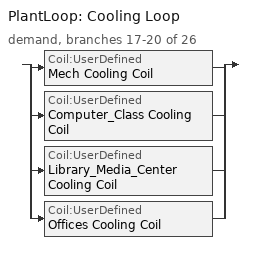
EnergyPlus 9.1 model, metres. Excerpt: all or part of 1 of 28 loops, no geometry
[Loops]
PlantLoop 'Cooling Loop'
 demand, branches 17-20 of 26: split
  | Coil:UserDefined 'Mech Cooling Coil'
  | Coil:UserDefined 'Computer_Class Cooling Coil'
  | Coil:UserDefined 'Library_Media_Center Cooling Coil'
  | Coil:UserDefined 'Offices Cooling Coil'
[Coil:UserDefined] Number of air connections=1; Plant connection is used=Yes
Name | Model setup and sizing program calling manager | Overall model simulation program calling manager
Computer_Class Cooling Coil | Computer_Class Cooling Coil Init Program Manager | Computer_Class Cooling Coil Model Program Manager
Library_Media_Center Cooling Coil | Library_Media_Center Cooling Coil Init Program Manager | Library_Media_Center Cooling Coil Model Program Manager
Mech Cooling Coil | Mech Cooling Coil Init Program Manager | Mech Cooling Coil Model Program Manager
Offices Cooling Coil | Offices Cooling Coil Init Program Manager | Offices Cooling Coil Model Program Manager
[EnergyManagementSystem:Actuator]
Name | Actuated component control type | Actuated component type | Actuated component unique
Computer_Class_CWcoil_Air_MdotOut | Mass Flow Rate | Air Connection 1 | Computer_Class Cooling Coil
Computer_Class_CWcoil_Air_Tout | Outlet Temperature | Air Connection 1 | Computer_Class Cooling Coil
Computer_Class_CWcoil_Air_Wout | Outlet Humidity Ratio | Air Connection 1 | Computer_Class Cooling Coil
Computer_Class_CWcoil_Mdot_Max | Maximum Mass Flow Rate | Plant Connection | Computer_Class Cooling Coil
Computer_Class_CWcoil_Mdot_Min | Minimum Mass Flow Rate | Plant Connection | Computer_Class Cooling Coil
Computer_Class_CWcoil_Water_DesignVdot; Computer_Class_CWcoil_Water_MdotRequest | Design Volume Flow Rate | Plant Connection | Computer_Class Cooling Coil
Computer_Class_CWcoil_Water_Tout | Outlet Temperature | Plant Connection | Computer_Class Cooling Coil
Library_Media_Center_CWcoil_Air_MdotOut | Mass Flow Rate | Air Connection 1 | Library_Media_Center Cooling Coil
Library_Media_Center_CWcoil_Air_Tout | Outlet Temperature | Air Connection 1 | Library_Media_Center Cooling Coil
Library_Media_Center_CWcoil_Air_Wout | Outlet Humidity Ratio | Air Connection 1 | Library_Media_Center Cooling Coil
Library_Media_Center_CWcoil_Mdot_Max | Maximum Mass Flow Rate | Plant Connection | Library_Media_Center Cooling Coil
Library_Media_Center_CWcoil_Mdot_Min | Minimum Mass Flow Rate | Plant Connection | Library_Media_Center Cooling Coil
Library_Media_Center_CWcoil_Water_DesignVdot; Library_Media_Center_CWcoil_Water_MdotRequest | Design Volume Flow Rate | Plant Connection | Library_Media_Center Cooling Coil
Library_Media_Center_CWcoil_Water_Tout | Outlet Temperature | Plant Connection | Library_Media_Center Cooling Coil
Mech_CWcoil_Air_MdotOut | Mass Flow Rate | Air Connection 1 | Mech Cooling Coil
Mech_CWcoil_Air_Tout | Outlet Temperature | Air Connection 1 | Mech Cooling Coil
Mech_CWcoil_Air_Wout | Outlet Humidity Ratio | Air Connection 1 | Mech Cooling Coil
Mech_CWcoil_Mdot_Max | Maximum Mass Flow Rate | Plant Connection | Mech Cooling Coil
Mech_CWcoil_Mdot_Min | Minimum Mass Flow Rate | Plant Connection | Mech Cooling Coil
Mech_CWcoil_Water_DesignVdot; Mech_CWcoil_Water_MdotRequest | Design Volume Flow Rate | Plant Connection | Mech Cooling Coil
Mech_CWcoil_Water_Tout | Outlet Temperature | Plant Connection | Mech Cooling Coil
Offices_CWcoil_Air_MdotOut | Mass Flow Rate | Air Connection 1 | Offices Cooling Coil
Offices_CWcoil_Air_Tout | Outlet Temperature | Air Connection 1 | Offices Cooling Coil
Offices_CWcoil_Air_Wout | Outlet Humidity Ratio | Air Connection 1 | Offices Cooling Coil
Offices_CWcoil_Mdot_Max | Maximum Mass Flow Rate | Plant Connection | Offices Cooling Coil
Offices_CWcoil_Mdot_Min | Minimum Mass Flow Rate | Plant Connection | Offices Cooling Coil
Offices_CWcoil_Water_DesignVdot; Offices_CWcoil_Water_MdotRequest | Design Volume Flow Rate | Plant Connection | Offices Cooling Coil
Offices_CWcoil_Water_Tout | Outlet Temperature | Plant Connection | Offices Cooling Coil
[EnergyManagementSystem:InternalVariable]
Name | Internal data index key | Internal data type
Computer_Class_CWCoil_Air_Tinlet | Computer_Class Cooling Coil | Inlet Temperature for Air Connection 1
Computer_Class_CWCoil_Air_Winlet | Computer_Class Cooling Coil | Inlet Humidity Ratio for Air Connection 1
Computer_Class_CWCoil_Air_cp | Computer_Class Cooling Coil | Inlet Specific Heat for Air Connection 1
Computer_Class_CWCoil_Air_rho | Computer_Class Cooling Coil | Inlet Density for Air Connection 1
Computer_Class_CWCoil_Water_Tinlet | Computer_Class Cooling Coil | Inlet Temperature for Plant Connection
Computer_Class_CWCoil_Water_cp | Computer_Class Cooling Coil | Inlet Specific Heat for Plant Connection
Computer_Class_CWCoil_Water_rho | Computer_Class Cooling Coil | Inlet Density for Plant Connection
Library_Media_Center_CWCoil_Air_Tinlet | Library_Media_Center Cooling Coil | Inlet Temperature for Air Connection 1
Library_Media_Center_CWCoil_Air_Winlet | Library_Media_Center Cooling Coil | Inlet Humidity Ratio for Air Connection 1
Library_Media_Center_CWCoil_Air_cp | Library_Media_Center Cooling Coil | Inlet Specific Heat for Air Connection 1
Library_Media_Center_CWCoil_Air_rho | Library_Media_Center Cooling Coil | Inlet Density for Air Connection 1
Library_Media_Center_CWCoil_Water_Tinlet | Library_Media_Center Cooling Coil | Inlet Temperature for Plant Connection
Library_Media_Center_CWCoil_Water_cp | Library_Media_Center Cooling Coil | Inlet Specific Heat for Plant Connection
Library_Media_Center_CWCoil_Water_rho | Library_Media_Center Cooling Coil | Inlet Density for Plant Connection
Mech_CWCoil_Air_Tinlet | Mech Cooling Coil | Inlet Temperature for Air Connection 1
Mech_CWCoil_Air_Winlet | Mech Cooling Coil | Inlet Humidity Ratio for Air Connection 1
Mech_CWCoil_Air_cp | Mech Cooling Coil | Inlet Specific Heat for Air Connection 1
Mech_CWCoil_Air_rho | Mech Cooling Coil | Inlet Density for Air Connection 1
Mech_CWCoil_Water_Tinlet | Mech Cooling Coil | Inlet Temperature for Plant Connection
Mech_CWCoil_Water_cp | Mech Cooling Coil | Inlet Specific Heat for Plant Connection
Mech_CWCoil_Water_rho | Mech Cooling Coil | Inlet Density for Plant Connection
Offices_CWCoil_Air_Tinlet | Offices Cooling Coil | Inlet Temperature for Air Connection 1
Offices_CWCoil_Air_Winlet | Offices Cooling Coil | Inlet Humidity Ratio for Air Connection 1
Offices_CWCoil_Air_cp | Offices Cooling Coil | Inlet Specific Heat for Air Connection 1
Offices_CWCoil_Air_rho | Offices Cooling Coil | Inlet Density for Air Connection 1
Offices_CWCoil_Water_Tinlet | Offices Cooling Coil | Inlet Temperature for Plant Connection
Offices_CWCoil_Water_cp | Offices Cooling Coil | Inlet Specific Heat for Plant Connection
Offices_CWCoil_Water_rho | Offices Cooling Coil | Inlet Density for Plant Connection
[EnergyManagementSystem:MeteredOutputVariable] End use category=CoolingCoils; Group type=System; Resource type=EnergyTransfer; Units=J; Update frequency=SystemTimestep
Name | Ems program or subroutine | Ems variable
Computer_Class_C_Coil tot cool Energy | Computer_Class_CWCoil_ModelOuput | Computer_Class_CWcoil_tot_cool_Energy
Library_Media_Center_C_Coil tot cool Energy | Library_Media_Center_CWCoil_ModelOuput | Library_Media_Center_CWcoil_tot_cool_Energy
Mech_C_Coil tot cool Energy | Mech_CWCoil_ModelOuput | Mech_CWcoil_tot_cool_Energy
Offices_C_Coil tot cool Energy | Offices_CWCoil_ModelOuput | Offices_CWcoil_tot_cool_Energy
[EnergyManagementSystem:OutputVariable] Type of data in variable=Averaged; Units=W; Update frequency=SystemTimestep
Name | Ems program or subroutine | Ems variable
Computer_Class CW Coil Total Cooling Rate | Computer_Class_CWCoil_ModelOuput | Computer_Class_CWcoil_tot_cool_Power
Library_Media_Center CW Coil Total Cooling Rate | Library_Media_Center_CWCoil_ModelOuput | Library_Media_Center_CWcoil_tot_cool_Power
Mech CW Coil Total Cooling Rate | Mech_CWCoil_ModelOuput | Mech_CWcoil_tot_cool_Power
Offices CW Coil Total Cooling Rate | Offices_CWCoil_ModelOuput | Offices_CWcoil_tot_cool_Power
[EnergyManagementSystem:Program]
Computer_Class_CWCoil_ModelInput: Set Computer_Class_CWCoil_Air_Mdot = 0.75*Computer_Class_CWCoil_Air_rho*On_Off; Set Computer_Class_CWcoil_Water_Mdot     =  CoolingCoil_mcComputerClass; Set Computer_Class_CWcoil_Coil_Eff       = 0.7
Computer_Class_CWCoil_ModelOuput: Set Computer_Class_CWcoil_Water_MdotRequest = Computer_Class_CWcoil_Water_Mdot; Set Computer_Class_CWcoil_Air_Tout          = Computer_Class_CWcoil_Air_Toutlet; Set Computer_Class_CWcoil_Air_Wout          = Computer_Class_CWcoil_Air_Woutlet; Set Computer_Class_CWcoil_tot_cool_Power    = Computer_Class_CWcoil_Tot_Cool_Power; Set Computer_Class_CWcoil_tot_cool_Energy   = Computer_Class_CWcoil_Tot_Cool_Power * SystemTimestep * 3600; Set Computer_Class_CWcoil_Air_MdotOut       = Computer_Class_CWcoil_Air_Mdot; Set Computer_Class_CWcoil_Water_Tout        = Computer_Class_CWcoil_Water_Toutlet
Computer_Class_CW_Coil_Sim_Model: IF Computer_Class_CWCoil_Air_Mdot == 0.0; SET Computer_Class_CWcoil_Air_Toutlet = Computer_Class_CWCoil_Air_Tinlet; SET Computer_Class_CWcoil_Air_Woutlet = Computer_Class_CWcoil_Air_Winlet; Set Computer_Class_CWcoil_Air_MdotOut = Computer_Class_CWcoil_Air_Mdot; Set Computer_Class_CWcoil_tot_cool_Power = 0.0; Set Computer_Class_CWcoil_Water_Toutlet = Computer_Class_CWcoil_Water_Tinlet; RETURN; ENDIF; If Computer_Class_CWcoil_Water_Mdot <= 0.0; SET Computer_Class_CWcoil_Air_Toutlet = Computer_Class_CWCoil_Air_Tinlet; SET Computer_Class_CWcoil_Air_Woutlet = Computer_Class_CWcoil_Air_Winlet; Set Computer_Class_CWcoil_Air_MdotOut = Computer_Class_CWcoil_Air_Mdot; Set Computer_Class_CWcoil_tot_cool_Power = 0.0; Set Computer_Class_CWcoil_Water_Toutlet = Computer_Class_CWCoil_Acd * Computer_Class_CWCoil_Water_Tout_internal + Computer_Class_CWCoil_Bcd* ((Computer_Class_CWCoil_UA/Computer_Class_CWCoil_Water_cp) * Computer_Class_CWCoil_Air_Toutlet); RETURN; ENDIF; Set AirIn_Enth     = @HFnTdbW Computer_Class_CWcoil_Air_Tinlet Computer_Class_CWcoil_Air_Winlet; Set Air_Wout_Limit = @WFnTdbRhPb Computer_Class_CWcoil_Water_Tinlet 1 OA_Press; Set AirOut_Enth_Limit = @HFnTdbW Computer_Class_CWcoil_Water_Tinlet Air_Wout_Limit; Set MaxQdot      = Computer_Class_CWcoil_Coil_Eff * Computer_Class_CWcoil_Air_Mdot * (AirIn_Enth - AirOut_Enth_Limit); Set AirIn_dewpoint = @TdpFnWpb Computer_Class_CWcoil_Air_Winlet OA_Press; IF  AirIn_dewpoint < Computer_Class_CWcoil_Air_Tsp; Set Computer_Class_CWcoil_Air_Woutlet = Computer_Class_CWcoil_Air_Winlet; Set Air_HoutSP = @HFnTdbW Computer_Class_CWcoil_Air_Tsp Computer_Class_CWcoil_Air_Woutlet; Set Qdot_SP    = Computer_Class_CWcoil_Air_Mdot * (AirIn_Enth - Air_HoutSP); IF Qdot_SP > MaxQdot; Set Air_Hout = AirIn_Enth - (MaxQdot/Computer_Class_CWcoil_Air_Mdot); ELSE; Set Air_Hout = Air_HoutSP; ENDIF; ELSEIF AirIn_dewpoint > Computer_Class_CWcoil_Air_Tsp; Set Air_WoutSP = @WFnTdbRhPb Computer_Class_CWcoil_Air_Tsp 1 OA_Press; Set Air_HoutSP = @HFnTdbW Computer_Class_CWcoil_Air_Tsp Air_WoutSP; Set Qdot_SP    = Computer_Class_CWcoil_Air_Mdot * (AirIn_Enth - Air_HoutSP); IF Qdot_SP > MaxQdot; set Air_Hout = AirIn_Enth - (MaxQdot/Computer_Class_CWCoil_Air_Mdot); set Air_Tsat = @TsatFnHPb Air_Hout OA_Press; SEt Computer_Class_CWcoil_Air_Woutlet = @WFnTdbRhPb Air_Tsat 1 OA_Press; ELSE; set Air_Hout = Air_HoutSP; SEt Computer_Class_CWcoil_Air_Woutlet = Air_WoutSP; ENDIF; ENDIF; Set temp = Computer_Class_CWCoil_Air_Toutlet; Set Computer_Class_CWCoil_Air_Toutlet =  Computer_Class_CWCoil_Asad  * temp + Computer_Class_CWCoil_Bsad * ( Computer_Class_CWCoil_Water_Toutlet + Computer_Class_CWCoil_InletCoeff*Computer_Class_CWCoil_Air_Tinlet); IF  (Computer_Class_CWCoil_Water_Mdot < Computer_Class_CWCoil_Water_Mdot_Max); Set Computer_Class_CWCoil_Water_Toutlet = Computer_Class_CWCoil_Acd * Computer_Class_CWCoil_Water_Tout_internal + Computer_Class_CWCoil_Bcd* (Computer_Class_CWCoil_Water_Mdot*(Computer_Class_CWCoil_Water_Tinlet - Computer_Class_CWCoil_Water_Tout_internal) + (Computer_Class_CWCoil_UA/Computer_Class_CWCoil_Water_cp) * temp ); ELSE; Set Computer_Class_CWCoil_Water_Toutlet = Computer_Class_CWCoil_Acd  * Computer_Class_CWCoil_Water_Tout_internal + Computer_Class_CWCoil_Bcd* (Computer_Class_CWCoil_Water_Mdot_Max*(Computer_Class_CWCoil_Water_Tinlet - Computer_Class_CWCoil_Water_Tout_internal) + (Computer_Class_CWCoil_UA/Computer_Class_CWCoil_Water_cp) * temp ); ENDIF; Set ActualQdot  = Computer_Class_CWCoil_Air_Mdot * (AirIn_Enth   - Air_Hout); Set Computer_Class_CWCoil_tot_heat_Power = ActualQdot
Computer_Class_C_InitSimpleCoilModel: Set Computer_Class_CWLoopExitTemp = 7.0; Set Computer_Class_CWLoopDeltaTemp = 4.0; Set Computer_Class_CWCoil_WATER_Mdot_Min = 0.0; Set Computer_Class_CWCoil_WATER_Mdot_Max = 2; Set Ts = 60; Set Computer_Class_CWCoil_U = 500; Set Computer_Class_CWCoil_A = 5; Set Computer_Class_CWCoil_UA = Computer_Class_CWCoil_U*Computer_Class_CWCoil_A; Set C_coil_air = 20000; Set C_coil_water = 400000; Set Asa = -1*(Computer_Class_CWCoil_UA + 0.75*Computer_Class_CWCoil_Air_rho*Computer_Class_CWCoil_Air_cp)/(C_coil_air); Set Bsa = (Computer_Class_CWCoil_UA)/(C_coil_air); Set Computer_Class_CWCoil_Asad = @Exp (Asa * Ts ); Set Computer_Class_CWCoil_Bsad =  ((Computer_Class_CWCoil_Asad -1) * Bsa)/Asa; Set Ac = -1*(Computer_Class_CWCoil_UA)/(C_coil_water); Set Bc = (Computer_Class_CWCoil_Water_cp)/(C_coil_water); Set Computer_Class_CWCoil_Acd = @Exp (Ac * Ts ); Set Computer_Class_CWCoil_Bcd = ((Computer_Class_CWCoil_Acd -1) * Bc)/Ac; SET Computer_Class_CWCoil_TOT_COOL_POWER    = 0; Set Computer_Class_CWCoil_InletCoeff  = (0.75*Computer_Class_CWCoil_Air_rho*Computer_Class_CWCoil_Air_cp/Computer_Class_CWCoil_UA)
Library_Media_Center_CWCoil_ModelInput: Set Library_Media_Center_CWCoil_Air_Mdot = 5*Library_Media_Center_CWCoil_Air_rho*On_Off; Set Library_Media_Center_CWcoil_Water_Mdot     =  CoolingCoil_mcLibrary; Set Library_Media_Center_CWcoil_Coil_Eff       = 0.7
Library_Media_Center_CWCoil_ModelOuput: Set Library_Media_Center_CWcoil_Water_MdotRequest = Library_Media_Center_CWcoil_Water_Mdot; Set Library_Media_Center_CWcoil_Air_Tout          = Library_Media_Center_CWcoil_Air_Toutlet; Set Library_Media_Center_CWcoil_Air_Wout          = Library_Media_Center_CWcoil_Air_Woutlet; Set Library_Media_Center_CWcoil_tot_cool_Power    = Library_Media_Center_CWcoil_Tot_Cool_Power; Set Library_Media_Center_CWcoil_tot_cool_Energy   = Library_Media_Center_CWcoil_Tot_Cool_Power * SystemTimestep * 3600; Set Library_Media_Center_CWcoil_Air_MdotOut       = Library_Media_Center_CWcoil_Air_Mdot; Set Library_Media_Center_CWcoil_Water_Tout        = Library_Media_Center_CWcoil_Water_Toutlet
Library_Media_Center_CW_Coil_Sim_Model: IF Library_Media_Center_CWCoil_Air_Mdot == 0.0; SET Library_Media_Center_CWcoil_Air_Toutlet = Library_Media_Center_CWCoil_Air_Tinlet; SET Library_Media_Center_CWcoil_Air_Woutlet = Library_Media_Center_CWcoil_Air_Winlet; Set Library_Media_Center_CWcoil_Air_MdotOut = Library_Media_Center_CWcoil_Air_Mdot; Set Library_Media_Center_CWcoil_tot_cool_Power = 0.0; Set Library_Media_Center_CWcoil_Water_Toutlet = Library_Media_Center_CWcoil_Water_Tinlet; RETURN; ENDIF; If Library_Media_Center_CWcoil_Water_Mdot <= 0.0; SET Library_Media_Center_CWcoil_Air_Toutlet = Library_Media_Center_CWCoil_Air_Tinlet; SET Library_Media_Center_CWcoil_Air_Woutlet = Library_Media_Center_CWcoil_Air_Winlet; Set Library_Media_Center_CWcoil_Air_MdotOut = Library_Media_Center_CWcoil_Air_Mdot; Set Library_Media_Center_CWcoil_tot_cool_Power = 0.0; Set Library_Media_Center_CWcoil_Water_Toutlet = Library_Media_Center_CWCoil_Acd * Library_Media_Center_CWCoil_Water_Tout_internal + Library_Media_Center_CWCoil_Bcd* ((Library_Media_Center_CWCoil_UA/Library_Media_Center_CWCoil_Water_cp) * Library_Media_Center_CWCoil_Air_Toutlet); RETURN; ENDIF; Set AirIn_Enth     = @HFnTdbW Library_Media_Center_CWcoil_Air_Tinlet Library_Media_Center_CWcoil_Air_Winlet; Set Air_Wout_Limit = @WFnTdbRhPb Library_Media_Center_CWcoil_Water_Tinlet 1 OA_Press; Set AirOut_Enth_Limit = @HFnTdbW Library_Media_Center_CWcoil_Water_Tinlet Air_Wout_Limit; Set MaxQdot      = Library_Media_Center_CWcoil_Coil_Eff * Library_Media_Center_CWcoil_Air_Mdot * (AirIn_Enth - AirOut_Enth_Limit); Set AirIn_dewpoint = @TdpFnWpb Library_Media_Center_CWcoil_Air_Winlet OA_Press; IF  AirIn_dewpoint < Library_Media_Center_CWcoil_Air_Tsp; Set Library_Media_Center_CWcoil_Air_Woutlet = Library_Media_Center_CWcoil_Air_Winlet; Set Air_HoutSP = @HFnTdbW Library_Media_Center_CWcoil_Air_Tsp Library_Media_Center_CWcoil_Air_Woutlet; Set Qdot_SP    = Library_Media_Center_CWcoil_Air_Mdot * (AirIn_Enth - Air_HoutSP); IF Qdot_SP > MaxQdot; Set Air_Hout = AirIn_Enth - (MaxQdot/Library_Media_Center_CWcoil_Air_Mdot); ELSE; Set Air_Hout = Air_HoutSP; ENDIF; ELSEIF AirIn_dewpoint > Library_Media_Center_CWcoil_Air_Tsp; Set Air_WoutSP = @WFnTdbRhPb Library_Media_Center_CWcoil_Air_Tsp 1 OA_Press; Set Air_HoutSP = @HFnTdbW Library_Media_Center_CWcoil_Air_Tsp Air_WoutSP; Set Qdot_SP    = Library_Media_Center_CWcoil_Air_Mdot * (AirIn_Enth - Air_HoutSP); IF Qdot_SP > MaxQdot; set Air_Hout = AirIn_Enth - (MaxQdot/Library_Media_Center_CWCoil_Air_Mdot); set Air_Tsat = @TsatFnHPb Air_Hout OA_Press; SEt Library_Media_Center_CWcoil_Air_Woutlet = @WFnTdbRhPb Air_Tsat 1 OA_Press; ELSE; set Air_Hout = Air_HoutSP; SEt Library_Media_Center_CWcoil_Air_Woutlet = Air_WoutSP; ENDIF; ENDIF; Set temp = Library_Media_Center_CWCoil_Air_Toutlet; Set Library_Media_Center_CWCoil_Air_Toutlet =  Library_Media_Center_CWCoil_Asad  * temp + Library_Media_Center_CWCoil_Bsad * ( Library_Media_Center_CWCoil_Water_Toutlet + Library_Media_Center_CWCoil_InletCoeff*Library_Media_Center_CWCoil_Air_Tinlet); IF  (Library_Media_Center_CWCoil_Water_Mdot < Library_Media_Center_CWCoil_Water_Mdot_Max); Set Library_Media_Center_CWCoil_Water_Toutlet = Library_Media_Center_CWCoil_Acd * Library_Media_Center_CWCoil_Water_Tout_internal + Library_Media_Center_CWCoil_Bcd* (Library_Media_Center_CWCoil_Water_Mdot*(Library_Media_Center_CWCoil_Water_Tinlet - Library_Media_Center_CWCoil_Water_Tout_internal) + (Library_Media_Center_CWCoil_UA/Library_Media_Center_CWCoil_Water_cp) * temp ); ELSE; Set Library_Media_Center_CWCoil_Water_Toutlet = Library_Media_Center_CWCoil_Acd  * Library_Media_Center_CWCoil_Water_Tout_internal + Library_Media_Center_CWCoil_Bcd* (Library_Media_Center_CWCoil_Water_Mdot_Max*(Library_Media_Center_CWCoil_Water_Tinlet - Library_Media_Center_CWCoil_Water_Tout_internal) + (Library_Media_Center_CWCoil_UA/Library_Media_Center_CWCoil_Water_cp) * temp ); ENDIF; Set ActualQdot  = Library_Media_Center_CWCoil_Air_Mdot * (AirIn_Enth   - Air_Hout); Set Library_Media_Center_CWCoil_tot_heat_Power = ActualQdot
Library_Media_Center_C_InitSimpleCoilModel: Set Library_Media_Center_CWLoopExitTemp = 7.0; Set Library_Media_Center_CWLoopDeltaTemp = 4.0; Set Library_Media_Center_CWCoil_WATER_Mdot_Min = 0.0; Set Library_Media_Center_CWCoil_WATER_Mdot_Max = 2; Set Ts = 60; Set Library_Media_Center_CWCoil_U = 500; Set Library_Media_Center_CWCoil_A = 5; Set Library_Media_Center_CWCoil_UA = Library_Media_Center_CWCoil_U*Library_Media_Center_CWCoil_A; Set C_coil_air = 20000; Set C_coil_water = 400000; Set Asa = -1*(Library_Media_Center_CWCoil_UA + 5*Library_Media_Center_CWCoil_Air_rho*Library_Media_Center_CWCoil_Air_cp)/(C_coil_air); Set Bsa = (Library_Media_Center_CWCoil_UA)/(C_coil_air); Set Library_Media_Center_CWCoil_Asad = @Exp (Asa * Ts ); Set Library_Media_Center_CWCoil_Bsad =  ((Library_Media_Center_CWCoil_Asad -1) * Bsa)/Asa; Set Ac = -1*(Library_Media_Center_CWCoil_UA)/(C_coil_water); Set Bc = (Library_Media_Center_CWCoil_Water_cp)/(C_coil_water); Set Library_Media_Center_CWCoil_Acd = @Exp (Ac * Ts ); Set Library_Media_Center_CWCoil_Bcd = ((Library_Media_Center_CWCoil_Acd -1) * Bc)/Ac; SET Library_Media_Center_CWCoil_TOT_COOL_POWER    = 0; Set Library_Media_Center_CWCoil_InletCoeff  = (5*Library_Media_Center_CWCoil_Air_cp/Library_Media_Center_CWCoil_UA)
Mech_CWCoil_ModelInput: Set Mech_CWCoil_Air_Mdot = 1.5*Mech_CWCoil_Air_rho*On_Off; Set Mech_CWcoil_Water_Mdot     =  CoolingCoil_mcMech; Set Mech_CWcoil_Coil_Eff       = 0.7
Mech_CWCoil_ModelOuput: Set Mech_CWcoil_Water_MdotRequest = Mech_CWcoil_Water_Mdot; Set Mech_CWcoil_Air_Tout          = Mech_CWcoil_Air_Toutlet; Set Mech_CWcoil_Air_Wout          = Mech_CWcoil_Air_Woutlet; Set Mech_CWcoil_tot_cool_Power    = Mech_CWcoil_Tot_Cool_Power; Set Mech_CWcoil_tot_cool_Energy   = Mech_CWcoil_Tot_Cool_Power * SystemTimestep * 3600; Set Mech_CWcoil_Air_MdotOut       = Mech_CWcoil_Air_Mdot; Set Mech_CWcoil_Water_Tout        = Mech_CWcoil_Water_Toutlet
Mech_CW_Coil_Sim_Model: IF Mech_CWCoil_Air_Mdot == 0.0; SET Mech_CWcoil_Air_Toutlet = Mech_CWCoil_Air_Tinlet; SET Mech_CWcoil_Air_Woutlet = Mech_CWcoil_Air_Winlet; Set Mech_CWcoil_Air_MdotOut = Mech_CWcoil_Air_Mdot; Set Mech_CWcoil_tot_cool_Power = 0.0; Set Mech_CWcoil_Water_Toutlet = Mech_CWcoil_Water_Tinlet; RETURN; ENDIF; If Mech_CWcoil_Water_Mdot <= 0.0; SET Mech_CWcoil_Air_Toutlet = Mech_CWCoil_Air_Tinlet; SET Mech_CWcoil_Air_Woutlet = Mech_CWcoil_Air_Winlet; Set Mech_CWcoil_Air_MdotOut = Mech_CWcoil_Air_Mdot; Set Mech_CWcoil_tot_cool_Power = 0.0; Set Mech_CWcoil_Water_Toutlet = Mech_CWCoil_Acd * Mech_CWCoil_Water_Tout_internal + Mech_CWCoil_Bcd* ((Mech_CWCoil_UA/Mech_CWCoil_Water_cp) * Mech_CWCoil_Air_Toutlet); RETURN; ENDIF; Set AirIn_Enth     = @HFnTdbW Mech_CWcoil_Air_Tinlet Mech_CWcoil_Air_Winlet; Set Air_Wout_Limit = @WFnTdbRhPb Mech_CWcoil_Water_Tinlet 1 OA_Press; Set AirOut_Enth_Limit = @HFnTdbW Mech_CWcoil_Water_Tinlet Air_Wout_Limit; Set MaxQdot      = Mech_CWcoil_Coil_Eff * Mech_CWcoil_Air_Mdot * (AirIn_Enth - AirOut_Enth_Limit); Set AirIn_dewpoint = @TdpFnWpb Mech_CWcoil_Air_Winlet OA_Press; IF  AirIn_dewpoint < Mech_CWcoil_Air_Tsp; Set Mech_CWcoil_Air_Woutlet = Mech_CWcoil_Air_Winlet; Set Air_HoutSP = @HFnTdbW Mech_CWcoil_Air_Tsp Mech_CWcoil_Air_Woutlet; Set Qdot_SP    = Mech_CWcoil_Air_Mdot * (AirIn_Enth - Air_HoutSP); IF Qdot_SP > MaxQdot; Set Air_Hout = AirIn_Enth - (MaxQdot/Mech_CWcoil_Air_Mdot); ELSE; Set Air_Hout = Air_HoutSP; ENDIF; ELSEIF AirIn_dewpoint > Mech_CWcoil_Air_Tsp; Set Air_WoutSP = @WFnTdbRhPb Mech_CWcoil_Air_Tsp 1 OA_Press; Set Air_HoutSP = @HFnTdbW Mech_CWcoil_Air_Tsp Air_WoutSP; Set Qdot_SP    = Mech_CWcoil_Air_Mdot * (AirIn_Enth - Air_HoutSP); IF Qdot_SP > MaxQdot; set Air_Hout = AirIn_Enth - (MaxQdot/Mech_CWCoil_Air_Mdot); set Air_Tsat = @TsatFnHPb Air_Hout OA_Press; SEt Mech_CWcoil_Air_Woutlet = @WFnTdbRhPb Air_Tsat 1 OA_Press; ELSE; set Air_Hout = Air_HoutSP; SEt Mech_CWcoil_Air_Woutlet = Air_WoutSP; ENDIF; ENDIF; Set temp = Mech_CWCoil_Air_Toutlet; Set Mech_CWCoil_Air_Toutlet =  Mech_CWCoil_Asad  * temp + Mech_CWCoil_Bsad * ( Mech_CWCoil_Water_Toutlet + Mech_CWCoil_InletCoeff*Mech_CWCoil_Air_Tinlet); IF  (Mech_CWCoil_Water_Mdot < Mech_CWCoil_Water_Mdot_Max); Set Mech_CWCoil_Water_Toutlet = Mech_CWCoil_Acd * Mech_CWCoil_Water_Tout_internal + Mech_CWCoil_Bcd* (Mech_CWCoil_Water_Mdot*(Mech_CWCoil_Water_Tinlet - Mech_CWCoil_Water_Tout_internal) + (Mech_CWCoil_UA/Mech_CWCoil_Water_cp) * temp ); ELSE; Set Mech_CWCoil_Water_Toutlet = Mech_CWCoil_Acd  * Mech_CWCoil_Water_Tout_internal + Mech_CWCoil_Bcd* (Mech_CWCoil_Water_Mdot_Max*(Mech_CWCoil_Water_Tinlet - Mech_CWCoil_Water_Tout_internal) + (Mech_CWCoil_UA/Mech_CWCoil_Water_cp) * temp ); ENDIF; Set ActualQdot  = Mech_CWCoil_Air_Mdot * (AirIn_Enth   - Air_Hout); Set Mech_CWCoil_tot_heat_Power = ActualQdot
Mech_C_InitSimpleCoilModel: Set Mech_CWLoopExitTemp = 7.0; Set Mech_CWLoopDeltaTemp = 4.0; Set Mech_CWCoil_WATER_Mdot_Min = 0.0; Set Mech_CWCoil_WATER_Mdot_Max = 2; Set Ts = 60; Set Mech_CWCoil_U = 500; Set Mech_CWCoil_A = 4; Set Mech_CWCoil_UA = Mech_CWCoil_U*Mech_CWCoil_A; Set C_coil_air = 20000; Set C_coil_water = 400000; Set Asa = -1*(Mech_CWCoil_UA + 1.5*Mech_CWCoil_Air_rho*Mech_CWCoil_Air_cp)/(C_coil_air); Set Bsa = (Mech_CWCoil_UA)/(C_coil_air); Set Mech_CWCoil_Asad = @Exp (Asa * Ts ); Set Mech_CWCoil_Bsad =  ((Mech_CWCoil_Asad -1) * Bsa)/Asa; Set Ac = -1*(Mech_CWCoil_UA)/(C_coil_water); Set Bc = (Mech_CWCoil_Water_cp)/(C_coil_water); Set Mech_CWCoil_Acd = @Exp (Ac * Ts ); Set Mech_CWCoil_Bcd = ((Mech_CWCoil_Acd -1) * Bc)/Ac; SET Mech_CWCoil_TOT_COOL_POWER    = 0; Set Mech_CWCoil_InletCoeff  = (1.5*Mech_CWCoil_Air_cp/Mech_CWCoil_UA)
Offices_CWCoil_ModelInput: Set Offices_CWCoil_Air_Mdot = 2.5*Offices_CWCoil_Air_rho*On_Off; Set Offices_CWcoil_Water_Mdot     =  CoolingCoil_mcOffices; Set Offices_CWcoil_Coil_Eff       = 0.7
Offices_CWCoil_ModelOuput: Set Offices_CWcoil_Water_MdotRequest = Offices_CWcoil_Water_Mdot; Set Offices_CWcoil_Air_Tout          = Offices_CWcoil_Air_Toutlet; Set Offices_CWcoil_Air_Wout          = Offices_CWcoil_Air_Woutlet; Set Offices_CWcoil_tot_cool_Power    = Offices_CWcoil_Tot_Cool_Power; Set Offices_CWcoil_tot_cool_Energy   = Offices_CWcoil_Tot_Cool_Power * SystemTimestep * 3600; Set Offices_CWcoil_Air_MdotOut       = Offices_CWcoil_Air_Mdot; Set Offices_CWcoil_Water_Tout        = Offices_CWcoil_Water_Toutlet
Offices_CW_Coil_Sim_Model: IF Offices_CWCoil_Air_Mdot == 0.0; SET Offices_CWcoil_Air_Toutlet = Offices_CWCoil_Air_Tinlet; SET Offices_CWcoil_Air_Woutlet = Offices_CWcoil_Air_Winlet; Set Offices_CWcoil_Air_MdotOut = Offices_CWcoil_Air_Mdot; Set Offices_CWcoil_tot_cool_Power = 0.0; Set Offices_CWcoil_Water_Toutlet = Offices_CWcoil_Water_Tinlet; RETURN; ENDIF; If Offices_CWcoil_Water_Mdot <= 0.0; SET Offices_CWcoil_Air_Toutlet = Offices_CWCoil_Air_Tinlet; SET Offices_CWcoil_Air_Woutlet = Offices_CWcoil_Air_Winlet; Set Offices_CWcoil_Air_MdotOut = Offices_CWcoil_Air_Mdot; Set Offices_CWcoil_tot_cool_Power = 0.0; Set Offices_CWcoil_Water_Toutlet = Offices_CWCoil_Acd * Offices_CWCoil_Water_Tout_internal + Offices_CWCoil_Bcd* ((Offices_CWCoil_UA/Offices_CWCoil_Water_cp) * Offices_CWCoil_Air_Toutlet); RETURN; ENDIF; Set AirIn_Enth     = @HFnTdbW Offices_CWcoil_Air_Tinlet Offices_CWcoil_Air_Winlet; Set Air_Wout_Limit = @WFnTdbRhPb Offices_CWcoil_Water_Tinlet 1 OA_Press; Set AirOut_Enth_Limit = @HFnTdbW Offices_CWcoil_Water_Tinlet Air_Wout_Limit; Set MaxQdot      = Offices_CWcoil_Coil_Eff * Offices_CWcoil_Air_Mdot * (AirIn_Enth - AirOut_Enth_Limit); Set AirIn_dewpoint = @TdpFnWpb Offices_CWcoil_Air_Winlet OA_Press; IF  AirIn_dewpoint < Offices_CWcoil_Air_Tsp; Set Offices_CWcoil_Air_Woutlet = Offices_CWcoil_Air_Winlet; Set Air_HoutSP = @HFnTdbW Offices_CWcoil_Air_Tsp Offices_CWcoil_Air_Woutlet; Set Qdot_SP    = Offices_CWcoil_Air_Mdot * (AirIn_Enth - Air_HoutSP); IF Qdot_SP > MaxQdot; Set Air_Hout = AirIn_Enth - (MaxQdot/Offices_CWcoil_Air_Mdot); ELSE; Set Air_Hout = Air_HoutSP; ENDIF; ELSEIF AirIn_dewpoint > Offices_CWcoil_Air_Tsp; Set Air_WoutSP = @WFnTdbRhPb Offices_CWcoil_Air_Tsp 1 OA_Press; Set Air_HoutSP = @HFnTdbW Offices_CWcoil_Air_Tsp Air_WoutSP; Set Qdot_SP    = Offices_CWcoil_Air_Mdot * (AirIn_Enth - Air_HoutSP); IF Qdot_SP > MaxQdot; set Air_Hout = AirIn_Enth - (MaxQdot/Offices_CWCoil_Air_Mdot); set Air_Tsat = @TsatFnHPb Air_Hout OA_Press; SEt Offices_CWcoil_Air_Woutlet = @WFnTdbRhPb Air_Tsat 1 OA_Press; ELSE; set Air_Hout = Air_HoutSP; SEt Offices_CWcoil_Air_Woutlet = Air_WoutSP; ENDIF; ENDIF; Set temp = Offices_CWCoil_Air_Toutlet; Set Offices_CWCoil_Air_Toutlet =  Offices_CWCoil_Asad  * temp + Offices_CWCoil_Bsad * ( Offices_CWCoil_Water_Toutlet + Offices_CWCoil_InletCoeff*Offices_CWCoil_Air_Tinlet); IF  (Offices_CWCoil_Water_Mdot < Offices_CWCoil_Water_Mdot_Max); Set Offices_CWCoil_Water_Toutlet = Offices_CWCoil_Acd * Offices_CWCoil_Water_Tout_internal + Offices_CWCoil_Bcd* (Offices_CWCoil_Water_Mdot*(Offices_CWCoil_Water_Tinlet - Offices_CWCoil_Water_Tout_internal) + (Offices_CWCoil_UA/Offices_CWCoil_Water_cp) * temp ); ELSE; Set Offices_CWCoil_Water_Toutlet = Offices_CWCoil_Acd  * Offices_CWCoil_Water_Tout_internal + Offices_CWCoil_Bcd* (Offices_CWCoil_Water_Mdot_Max*(Offices_CWCoil_Water_Tinlet - Offices_CWCoil_Water_Tout_internal) + (Offices_CWCoil_UA/Offices_CWCoil_Water_cp) * temp ); ENDIF; Set ActualQdot  = Offices_CWCoil_Air_Mdot * (AirIn_Enth   - Air_Hout); Set Offices_CWCoil_tot_heat_Power = ActualQdot
Offices_C_InitSimpleCoilModel: Set Offices_CWLoopExitTemp = 7.0; Set Offices_CWLoopDeltaTemp = 4.0; Set Offices_CWCoil_WATER_Mdot_Min = 0.0; Set Offices_CWCoil_WATER_Mdot_Max = 2; Set Ts = 60; Set Offices_CWCoil_U = 500; Set Offices_CWCoil_A = 5; Set Offices_CWCoil_UA = Offices_CWCoil_U*Offices_CWCoil_A; Set C_coil_air = 20000; Set C_coil_water = 400000; Set Asa = -1*(Offices_CWCoil_UA + 2.5*Offices_CWCoil_Air_rho*Offices_CWCoil_Air_cp)/(C_coil_air); Set Bsa = (Offices_CWCoil_UA)/(C_coil_air); Set Offices_CWCoil_Asad = @Exp (Asa * Ts ); Set Offices_CWCoil_Bsad =  ((Offices_CWCoil_Asad -1) * Bsa)/Asa; Set Ac = -1*(Offices_CWCoil_UA)/(C_coil_water); Set Bc = (Offices_CWCoil_Water_cp)/(C_coil_water); Set Offices_CWCoil_Acd = @Exp (Ac * Ts ); Set Offices_CWCoil_Bcd = ((Offices_CWCoil_Acd -1) * Bc)/Ac; SET Offices_CWCoil_TOT_COOL_POWER    = 0; Set Offices_CWCoil_InletCoeff  = (2.5*Offices_CWCoil_Air_cp/Offices_CWCoil_UA)
[EnergyManagementSystem:ProgramCallingManager]
Computer_Class Cooling Coil Init Program Manager: BeginNewEnvironment; Computer_Class_C_InitSimpleCoilModel
Computer_Class Cooling Coil Model Program Manager: UserDefinedComponentModel; Computer_Class_CWCoil_ModelInput; Computer_Class_CW_Coil_Sim_Model; Computer_Class_CWCoil_ModelOuput
Library_Media_Center Cooling Coil Init Program Manager: BeginNewEnvironment; Library_Media_Center_C_InitSimpleCoilModel
Library_Media_Center Cooling Coil Model Program Manager: UserDefinedComponentModel; Library_Media_Center_CWCoil_ModelInput; Library_Media_Center_CW_Coil_Sim_Model; Library_Media_Center_CWCoil_ModelOuput
Mech Cooling Coil Init Program Manager: BeginNewEnvironment; Mech_C_InitSimpleCoilModel
Mech Cooling Coil Model Program Manager: UserDefinedComponentModel; Mech_CWCoil_ModelInput; Mech_CW_Coil_Sim_Model; Mech_CWCoil_ModelOuput
Offices Cooling Coil Init Program Manager: BeginNewEnvironment; Offices_C_InitSimpleCoilModel
Offices Cooling Coil Model Program Manager: UserDefinedComponentModel; Offices_CWCoil_ModelInput; Offices_CW_Coil_Sim_Model; Offices_CWCoil_ModelOuput
[EnergyManagementSystem:Sensor]
Name | Output variable or output meter index key | Output variable or output meter
Computer_Class_CWCoil_Water_Tout_internal | Computer_Class AHU Water to Air Heat Pump Source Side1 Outlet Node | System Node Temperature
Computer_Class_CWcoil_Air_Tsp | Computer_Class AHU Cooling Coil Air Outlet Node | System Node Setpoint Temperature
Library_Media_Center_CWCoil_Water_Tout_internal | Library_Media_Center AHU Water to Air Heat Pump Source Side1 Outlet Node | System Node Temperature
Library_Media_Center_CWcoil_Air_Tsp | Library_Media_Center AHU Cooling Coil Air Outlet Node | System Node Setpoint Temperature
Mech_CWCoil_Water_Tout_internal | Mech AHU Water to Air Heat Pump Source Side1 Outlet Node | System Node Temperature
Mech_CWcoil_Air_Tsp | Mech AHU Cooling Coil Air Outlet Node | System Node Setpoint Temperature
Offices_CWCoil_Water_Tout_internal | Offices AHU Water to Air Heat Pump Source Side1 Outlet Node | System Node Temperature
Offices_CWcoil_Air_Tsp | Offices AHU Cooling Coil Air Outlet Node | System Node Setpoint Temperature
